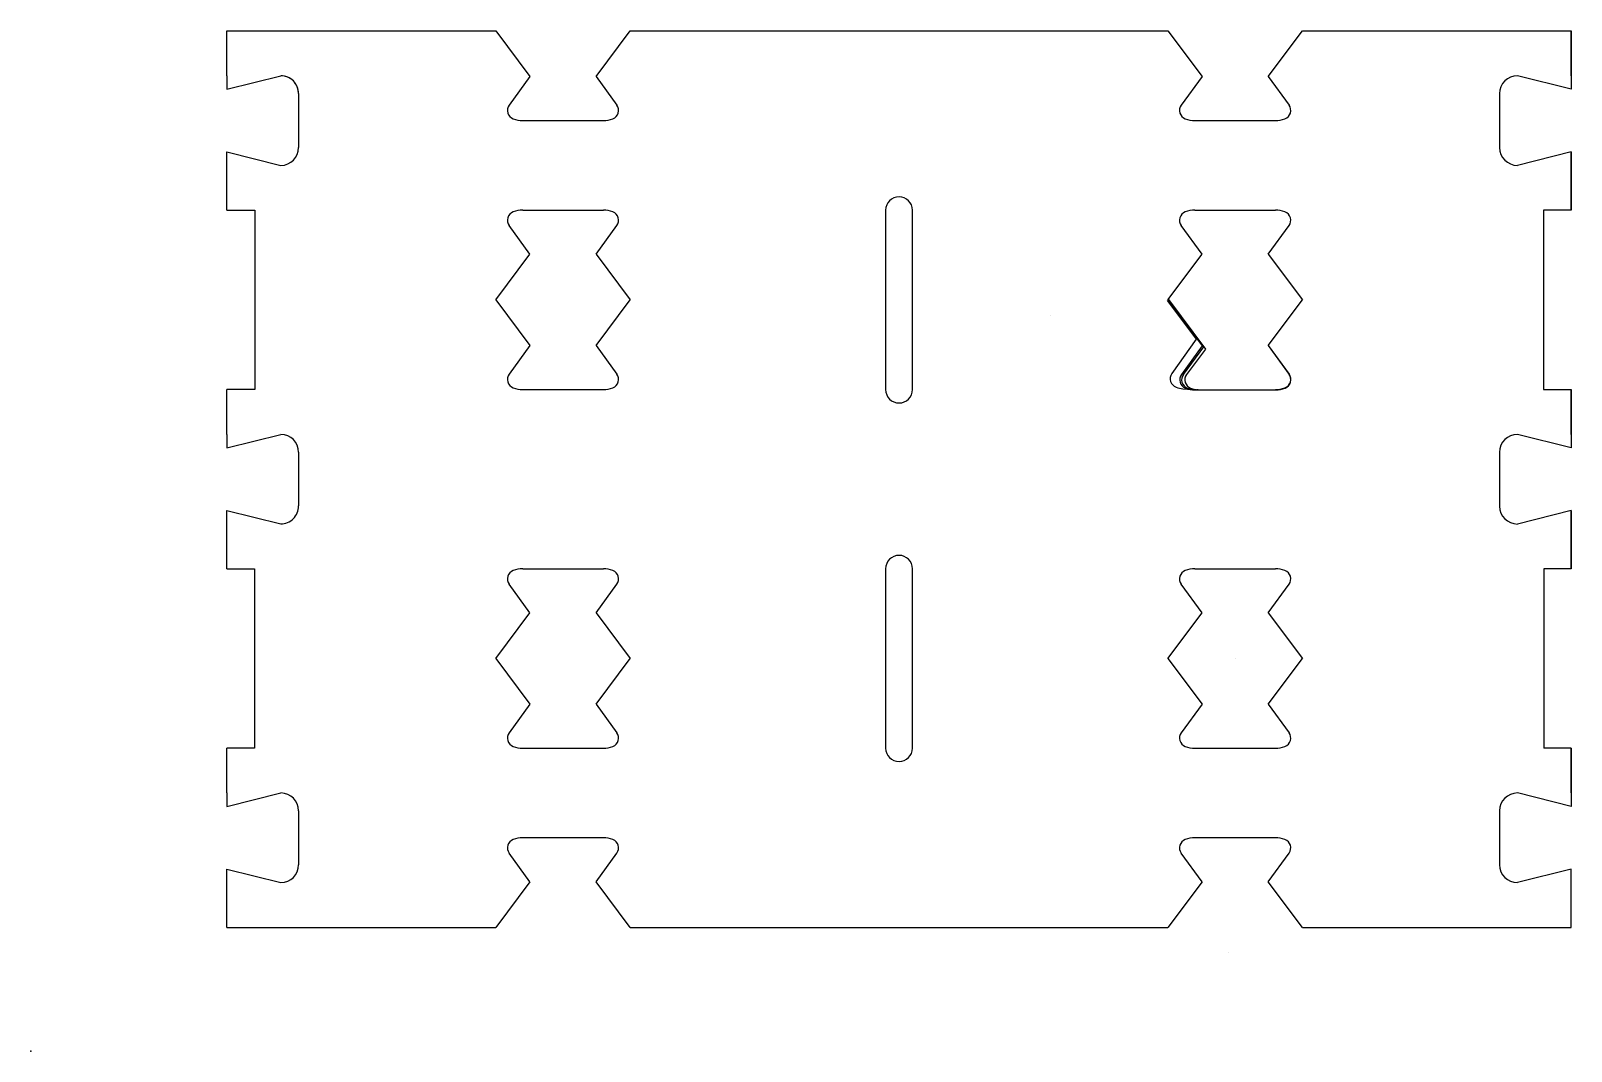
# Model space of a CAD drawing. Header units: centimetres. Extents: x 0 to 17.2, y 0 to 11.4.
import ezdxf

# ---------------------------------------------------------------- set-up
doc = ezdxf.new("R2010")
doc.units = ezdxf.units.CM
doc.header["$MEASUREMENT"] = 0
doc.layers.add('1 F v4_Sketch1', color=7, linetype='Continuous')

msp = doc.modelspace()

# ---------------------------------------------------------------- linework, layer by layer
at = {"layer": '1 F v4_Sketch1'}
for p, q in [((2.189, 10.88), (2.189, 11.381)), ((2.189, 11.381), (5.189, 11.381)), ((5.189, 11.381), (5.57, 10.873)), ((6.308, 10.873), (6.689, 11.381)), ((6.689, 11.381), (12.689, 11.381)), ((12.689, 11.381), (13.07, 10.873)), ((13.808, 10.873), (14.189, 11.381)), ((14.189, 11.381), (17.189, 11.381)), ((17.189, 11.381), (17.189, 10.73)), ((17.189, 10.88), (17.189, 11.38)), ((2.189, 10.73), (2.789, 10.88)), ((2.189, 10.88), (2.189, 10.73)), ((2.189, 10.73), (2.789, 10.88)), ((2.189, 10.88), (2.189, 10.73)), ((2.189, 10.73), (2.789, 10.88)), ((2.189, 10.73), (2.789, 10.88)), ((5.57, 10.873), (5.337, 10.552)), ((6.308, 10.873), (6.541, 10.552)), ((13.07, 10.873), (12.837, 10.552)), ((13.808, 10.873), (14.041, 10.552)), ((17.189, 10.73), (16.589, 10.88)), ((17.189, 10.73), (16.589, 10.88)), ((17.189, 10.88), (17.189, 10.73)), ((2.989, 10.68), (2.989, 10.08)), ((2.989, 10.68), (2.989, 10.08)), ((2.989, 10.68), (2.989, 10.08)), ((2.989, 10.68), (2.989, 10.08)), ((16.389, 10.68), (16.389, 10.08)), ((16.389, 10.68), (16.389, 10.08)), ((5.489, 10.38), (6.389, 10.38)), ((5.939, 10.38), (5.939, 10.38)), ((5.939, 10.38), (5.939, 10.38)), ((5.939, 10.38), (5.939, 10.38)), ((12.989, 10.38), (13.889, 10.38)), ((13.439, 10.38), (13.439, 10.38)), ((13.439, 10.38), (13.439, 10.38)), ((13.439, 10.38), (13.439, 10.38)), ((2.189, 9.88), (2.189, 10.03)), ((2.189, 10.03), (2.789, 9.88)), ((2.189, 10.03), (2.789, 9.88)), ((2.189, 10.03), (2.789, 9.88)), ((2.189, 9.88), (2.189, 10.03)), ((2.189, 10.03), (2.789, 9.88)), ((17.189, 10.03), (16.589, 9.88)), ((17.189, 10.03), (16.589, 9.88)), ((17.189, 9.88), (17.189, 10.03)), ((17.189, 10.03), (17.189, 9.38)), ((2.189, 9.38), (2.189, 9.88)), ((17.189, 9.38), (17.189, 9.88)), ((2.189, 9.38), (2.499, 9.38)), ((2.499, 9.38), (2.499, 7.38)), ((5.489, 9.381), (6.389, 9.381)), ((5.489, 9.381), (6.389, 9.381)), ((5.939, 9.381), (5.939, 9.381)), ((5.939, 9.381), (5.939, 9.381)), ((5.939, 9.381), (5.939, 9.381)), ((5.939, 9.381), (5.939, 9.381)), ((5.939, 9.381), (5.939, 9.381)), ((5.939, 9.381), (5.939, 9.381)), ((9.539, 9.38), (9.539, 7.38)), ((9.839, 7.38), (9.839, 9.38)), ((12.989, 9.381), (13.889, 9.381)), ((12.989, 9.381), (13.889, 9.381)), ((12.989, 9.381), (13.889, 9.381)), ((12.989, 9.381), (13.889, 9.381)), ((13.439, 9.381), (13.439, 9.381)), ((13.439, 9.381), (13.439, 9.381)), ((13.439, 9.381), (13.439, 9.381)), ((13.439, 9.381), (13.439, 9.381)), ((13.439, 9.381), (13.439, 9.381)), ((13.439, 9.381), (13.439, 9.381)), ((13.439, 9.381), (13.439, 9.381)), ((13.439, 9.381), (13.439, 9.381)), ((13.439, 9.381), (13.439, 9.381)), ((13.439, 9.381), (13.439, 9.381)), ((13.439, 9.381), (13.439, 9.381)), ((13.439, 9.381), (13.439, 9.381)), ((17.189, 9.38), (16.88, 9.38)), ((16.88, 9.38), (16.88, 7.38)), ((5.57, 8.889), (5.337, 9.209)), ((5.57, 8.889), (5.337, 9.209)), ((6.308, 8.889), (6.541, 9.209)), ((6.308, 8.889), (6.541, 9.209)), ((13.07, 8.889), (12.837, 9.209)), ((13.07, 8.889), (12.837, 9.209)), ((13.07, 8.889), (12.837, 9.209)), ((13.07, 8.889), (12.837, 9.209)), ((13.808, 8.889), (14.041, 9.209)), ((13.808, 8.889), (14.041, 9.209)), ((13.808, 8.889), (14.041, 9.209)), ((13.808, 8.889), (14.041, 9.209)), ((5.189, 8.38), (5.57, 8.889)), ((5.189, 8.38), (5.57, 8.889)), ((6.308, 8.889), (6.689, 8.38)), ((6.308, 8.889), (6.689, 8.38)), ((12.689, 8.381), (13.07, 8.889)), ((12.689, 8.381), (13.07, 8.889)), ((12.689, 8.381), (13.07, 8.889)), ((12.689, 8.381), (13.07, 8.889)), ((13.808, 8.889), (14.189, 8.381)), ((13.808, 8.889), (14.189, 8.381)), ((13.808, 8.889), (14.189, 8.381)), ((13.808, 8.889), (14.189, 8.381)), ((5.189, 8.38), (5.57, 7.872)), ((5.189, 8.38), (5.57, 7.872)), ((6.308, 7.872), (6.689, 8.38)), ((6.308, 7.872), (6.689, 8.38)), ((12.679, 8.373), (13.003, 7.943)), ((12.689, 8.381), (13.073, 7.869)), ((12.691, 8.382), (13.086, 7.856)), ((12.695, 8.385), (13.108, 7.832)), ((13.808, 7.872), (14.189, 8.381)), ((13.808, 7.872), (14.189, 8.381)), ((13.808, 7.872), (14.189, 8.381)), ((13.808, 7.872), (14.189, 8.381)), ((11.374, 8.209), (11.374, 8.209)), ((13.003, 7.943), (12.732, 7.557)), ((5.57, 7.872), (5.337, 7.552)), ((5.57, 7.872), (5.337, 7.552)), ((6.308, 7.872), (6.541, 7.552)), ((6.308, 7.872), (6.541, 7.552)), ((13.073, 7.869), (12.839, 7.548)), ((13.086, 7.856), (12.861, 7.549)), ((13.108, 7.832), (12.897, 7.548)), ((13.808, 7.872), (14.043, 7.548)), ((13.808, 7.872), (14.041, 7.552)), ((13.808, 7.872), (14.041, 7.552)), ((13.808, 7.872), (14.041, 7.552)), ((2.189, 6.88), (2.189, 7.38)), ((2.499, 7.38), (2.189, 7.38)), ((5.489, 7.38), (6.389, 7.38)), ((12.857, 7.389), (13.013, 7.377)), ((12.991, 7.377), (13.013, 7.377)), ((13.008, 7.377), (13.891, 7.377)), ((13.008, 7.377), (13.013, 7.377)), ((13.026, 7.376), (13.013, 7.377)), ((16.88, 7.38), (17.189, 7.38)), ((17.189, 7.38), (17.189, 6.73)), ((17.189, 6.88), (17.189, 7.38)), ((2.189, 6.88), (2.189, 6.73)), ((2.189, 6.73), (2.789, 6.88)), ((17.189, 6.73), (16.589, 6.88)), ((17.189, 6.88), (17.189, 6.73)), ((2.989, 6.68), (2.989, 6.081)), ((16.389, 6.68), (16.389, 6.08)), ((2.189, 5.88), (2.189, 6.03)), ((2.189, 6.03), (2.789, 5.881)), ((17.189, 6.03), (16.589, 5.88)), ((17.189, 6.03), (17.189, 5.38)), ((17.189, 5.88), (17.189, 6.03)), ((2.189, 5.38), (2.189, 5.88)), ((17.189, 5.38), (17.189, 5.88)), ((2.189, 5.38), (2.498, 5.38)), ((2.498, 5.38), (2.498, 3.38)), ((5.489, 5.381), (6.389, 5.381)), ((5.489, 5.381), (6.389, 5.381)), ((5.489, 5.381), (6.389, 5.381)), ((5.489, 5.381), (6.389, 5.381)), ((5.939, 5.381), (5.939, 5.381)), ((5.939, 5.381), (5.939, 5.381)), ((5.939, 5.381), (5.939, 5.381)), ((5.939, 5.381), (5.939, 5.381)), ((5.939, 5.381), (5.939, 5.381)), ((5.939, 5.381), (5.939, 5.381)), ((5.939, 5.381), (5.939, 5.381)), ((5.939, 5.381), (5.939, 5.381)), ((5.939, 5.381), (5.939, 5.381)), ((5.939, 5.381), (5.939, 5.381)), ((5.939, 5.381), (5.939, 5.381)), ((5.939, 5.381), (5.939, 5.381)), ((9.539, 5.38), (9.539, 3.38)), ((9.839, 3.38), (9.839, 5.38)), ((12.989, 5.381), (13.889, 5.381)), ((12.989, 5.381), (13.889, 5.381)), ((12.989, 5.381), (13.889, 5.381)), ((12.989, 5.381), (13.889, 5.381)), ((13.439, 5.381), (13.439, 5.381)), ((13.439, 5.381), (13.439, 5.381)), ((13.439, 5.381), (13.439, 5.381)), ((13.439, 5.381), (13.439, 5.381)), ((13.439, 5.381), (13.439, 5.381)), ((13.439, 5.381), (13.439, 5.381)), ((13.439, 5.381), (13.439, 5.381)), ((13.439, 5.381), (13.439, 5.381)), ((13.439, 5.381), (13.439, 5.381)), ((13.439, 5.381), (13.439, 5.381)), ((13.439, 5.381), (13.439, 5.381)), ((13.439, 5.381), (13.439, 5.381)), ((16.882, 5.38), (16.882, 3.38)), ((17.189, 5.38), (16.882, 5.38)), ((5.57, 4.889), (5.337, 5.209)), ((5.57, 4.889), (5.337, 5.209)), ((5.57, 4.889), (5.337, 5.209)), ((5.57, 4.889), (5.337, 5.209)), ((6.308, 4.889), (6.541, 5.209)), ((6.308, 4.889), (6.541, 5.209)), ((6.308, 4.889), (6.541, 5.209)), ((6.308, 4.889), (6.541, 5.209)), ((13.07, 4.889), (12.837, 5.209)), ((13.07, 4.889), (12.837, 5.209)), ((13.07, 4.889), (12.837, 5.209)), ((13.07, 4.889), (12.837, 5.209)), ((13.808, 4.889), (14.041, 5.209)), ((13.808, 4.889), (14.041, 5.209)), ((13.808, 4.889), (14.041, 5.209)), ((13.808, 4.889), (14.041, 5.209)), ((5.189, 4.38), (5.57, 4.889)), ((5.189, 4.38), (5.57, 4.889)), ((5.189, 4.38), (5.57, 4.889)), ((5.189, 4.38), (5.57, 4.889)), ((6.308, 4.889), (6.689, 4.38)), ((6.308, 4.889), (6.689, 4.38)), ((6.308, 4.889), (6.689, 4.38)), ((6.308, 4.889), (6.689, 4.38)), ((12.689, 4.381), (13.07, 4.889)), ((12.689, 4.381), (13.07, 4.889)), ((12.689, 4.381), (13.07, 4.889)), ((12.689, 4.381), (13.07, 4.889)), ((13.808, 4.889), (14.189, 4.381)), ((13.808, 4.889), (14.189, 4.381)), ((13.808, 4.889), (14.189, 4.381)), ((13.808, 4.889), (14.189, 4.381)), ((5.189, 4.38), (5.57, 3.872)), ((5.189, 4.38), (5.57, 3.872)), ((5.189, 4.38), (5.57, 3.872)), ((5.189, 4.38), (5.57, 3.872)), ((6.308, 3.872), (6.689, 4.38)), ((6.308, 3.872), (6.689, 4.38)), ((6.308, 3.872), (6.689, 4.38)), ((6.308, 3.872), (6.689, 4.38)), ((12.689, 4.381), (13.07, 3.872)), ((12.689, 4.381), (13.07, 3.872)), ((12.689, 4.381), (13.07, 3.872)), ((12.689, 4.381), (13.07, 3.872)), ((13.439, 4.381), (13.439, 4.381)), ((13.808, 3.872), (14.189, 4.381)), ((13.808, 3.872), (14.189, 4.381)), ((13.808, 3.872), (14.189, 4.381)), ((13.808, 3.872), (14.189, 4.381)), ((5.57, 3.872), (5.337, 3.551)), ((5.57, 3.872), (5.337, 3.551)), ((5.57, 3.872), (5.337, 3.551)), ((5.57, 3.872), (5.337, 3.551)), ((6.308, 3.872), (6.541, 3.551)), ((13.07, 3.872), (12.837, 3.552)), ((13.07, 3.872), (12.837, 3.552)), ((13.07, 3.872), (12.837, 3.552)), ((13.07, 3.872), (12.837, 3.552)), ((13.808, 3.872), (14.041, 3.552)), ((13.808, 3.872), (14.041, 3.552)), ((13.808, 3.872), (14.041, 3.552)), ((13.808, 3.872), (14.041, 3.552)), ((2.498, 3.38), (2.189, 3.38)), ((2.189, 2.88), (2.189, 3.38)), ((5.489, 3.38), (6.389, 3.38)), ((12.989, 3.38), (13.889, 3.38)), ((17.189, 3.38), (16.882, 3.38)), ((17.189, 3.38), (17.189, 2.73)), ((17.189, 2.88), (17.189, 3.38)), ((2.189, 2.73), (2.789, 2.88)), ((2.189, 2.88), (2.189, 2.73)), ((17.189, 2.73), (16.589, 2.88)), ((17.189, 2.88), (17.189, 2.73)), ((2.989, 2.68), (2.989, 2.08)), ((16.389, 2.68), (16.389, 2.08)), ((6.389, 2.381), (5.489, 2.381)), ((5.939, 2.381), (5.939, 2.381)), ((5.939, 2.381), (5.939, 2.381)), ((5.939, 2.381), (5.939, 2.381)), ((5.939, 2.381), (5.939, 2.381)), ((13.889, 2.381), (12.989, 2.381)), ((13.439, 2.381), (13.439, 2.381)), ((13.439, 2.381), (13.439, 2.381)), ((13.439, 2.381), (13.439, 2.381)), ((13.439, 2.381), (13.439, 2.381)), ((5.57, 1.889), (5.337, 2.21)), ((6.308, 1.889), (6.541, 2.21)), ((13.07, 1.889), (12.837, 2.209)), ((13.808, 1.889), (14.041, 2.209)), ((2.189, 1.88), (2.189, 2.03)), ((2.189, 2.03), (2.789, 1.88)), ((17.189, 2.03), (16.589, 1.88)), ((17.189, 1.88), (17.189, 2.03)), ((2.189, 1.381), (2.189, 1.88)), ((5.57, 1.889), (5.189, 1.381)), ((6.689, 1.381), (6.308, 1.889)), ((13.07, 1.889), (12.689, 1.38)), ((14.189, 1.38), (13.808, 1.889)), ((17.189, 1.38), (17.189, 1.88)), ((2.189, 1.381), (5.189, 1.381)), ((6.689, 1.381), (12.689, 1.38)), ((14.189, 1.38), (17.189, 1.38)), ((13.363, 1.101), (13.363, 1.101))]:
    msp.add_line(p, q, dxfattribs=at)
for centre, radius, start, end in [((2.789, 10.68), 0.2, 360, 90), ((2.789, 10.68), 0.2, 359.9999, 90), ((2.789, 10.68), 0.2, 360, 90), ((2.789, 10.68), 0.2, 360, 90), ((16.589, 10.68), 0.2, 90, 180), ((16.589, 10.68), 0.2, 90, 180), ((5.418, 10.493), 0.1, 144.0257, 249.3739), ((6.46, 10.493), 0.1, 290.6255, 35.9754), ((12.918, 10.493), 0.1, 144.0257, 249.3739), ((13.96, 10.493), 0.1, 290.6255, 35.9754), ((5.489, 10.68), 0.3, 249.3739, 270), ((6.389, 10.68), 0.3, 270, 290.6255), ((12.989, 10.68), 0.3, 249.3739, 270), ((13.889, 10.68), 0.3, 270, 290.6255), ((2.789, 10.08), 0.2, 270, 359.9999), ((2.789, 10.08), 0.2, 270, 360), ((2.789, 10.08), 0.2, 270, 360), ((2.789, 10.08), 0.2, 270, 360), ((16.589, 10.08), 0.2, 180, 270), ((16.589, 10.08), 0.2, 180, 270), ((9.689, 9.38), 0.15, 0, 180), ((5.418, 9.268), 0.1, 110.6261, 215.9743), ((5.418, 9.268), 0.1, 110.6261, 215.9743), ((5.489, 9.081), 0.3, 90, 110.6261), ((5.489, 9.081), 0.3, 90, 110.6261), ((6.389, 9.081), 0.3, 69.3745, 90), ((6.389, 9.081), 0.3, 69.3745, 90), ((6.46, 9.268), 0.1, 324.0246, 69.3745), ((6.46, 9.268), 0.1, 324.0246, 69.3745), ((12.918, 9.268), 0.1, 110.6261, 215.9743), ((12.918, 9.268), 0.1, 110.6261, 215.9743), ((12.918, 9.268), 0.1, 110.6261, 215.9743), ((12.918, 9.268), 0.1, 110.6261, 215.9743), ((12.989, 9.081), 0.3, 90, 110.6261), ((12.989, 9.081), 0.3, 90, 110.6261), ((12.989, 9.081), 0.3, 90, 110.6261), ((12.989, 9.081), 0.3, 90, 110.6261), ((13.889, 9.081), 0.3, 69.3745, 90), ((13.889, 9.081), 0.3, 69.3745, 90), ((13.889, 9.081), 0.3, 69.3745, 90), ((13.889, 9.081), 0.3, 69.3745, 90), ((13.96, 9.268), 0.1, 324.0246, 69.3745), ((13.96, 9.268), 0.1, 324.0246, 69.3745), ((13.96, 9.268), 0.1, 324.0246, 69.3745), ((13.96, 9.268), 0.1, 324.0246, 69.3745), ((5.418, 7.493), 0.1, 144.0257, 249.3739), ((5.418, 7.493), 0.1, 144.0257, 249.3739), ((5.489, 7.68), 0.3, 249.3739, 270), ((5.489, 7.68), 0.3, 249.3739, 270), ((6.389, 7.68), 0.3, 270, 290.6255), ((6.389, 7.68), 0.3, 270, 290.6255), ((6.46, 7.493), 0.1, 290.6255, 35.9754), ((6.46, 7.493), 0.1, 290.6255, 35.9754), ((12.814, 7.5), 0.1, 144.8552, 250.3374), ((12.881, 7.688), 0.3, 250.3374, 265.4576), ((12.92, 7.49), 0.1, 143.9929, 249.338), ((12.942, 7.49), 0.1, 143.8298, 249.1462), ((12.978, 7.488), 0.1, 143.5529, 248.8217), ((12.991, 7.677), 0.3, 249.338, 269.962), ((13.013, 7.677), 0.3, 249.1462, 269.8547), ((13.05, 7.675), 0.3, 248.8217, 265.4576), ((13.889, 7.68), 0.3, 270, 290.6255), ((13.889, 7.68), 0.3, 269.9999, 290.6256), ((13.889, 7.68), 0.3, 270, 290.6255), ((13.891, 7.677), 0.3, 269.9826, 290.5956), ((13.96, 7.493), 0.1, 290.6256, 35.9754), ((13.96, 7.493), 0.1, 290.6255, 35.9754), ((13.96, 7.493), 0.1, 290.6255, 35.9754), ((13.962, 7.49), 0.1, 290.5956, 35.9445), ((9.689, 7.38), 0.15, 180, 0), ((2.789, 6.68), 0.2, 0.0045, 89.9975), ((16.589, 6.68), 0.2, 90, 180), ((2.789, 6.081), 0.2, 269.9973, 0.0045), ((16.589, 6.08), 0.2, 180, 270), ((9.689, 5.38), 0.15, 0, 180), ((5.418, 5.268), 0.1, 110.6261, 215.9743), ((5.418, 5.268), 0.1, 110.6261, 215.9743), ((5.418, 5.268), 0.1, 110.6261, 215.9743), ((5.418, 5.268), 0.1, 110.6261, 215.9743), ((5.489, 5.081), 0.3, 90, 110.6261), ((5.489, 5.081), 0.3, 90, 110.6261), ((5.489, 5.081), 0.3, 90, 110.6261), ((5.489, 5.081), 0.3, 90, 110.6261), ((6.389, 5.081), 0.3, 69.3745, 90), ((6.389, 5.081), 0.3, 69.3745, 90), ((6.389, 5.081), 0.3, 69.3745, 90), ((6.389, 5.081), 0.3, 69.3745, 90), ((6.46, 5.268), 0.1, 324.0246, 69.3745), ((6.46, 5.268), 0.1, 324.0246, 69.3745), ((6.46, 5.268), 0.1, 324.0246, 69.3745), ((6.46, 5.268), 0.1, 324.0246, 69.3745), ((12.918, 5.268), 0.1, 110.6261, 215.9743), ((12.918, 5.268), 0.1, 110.6261, 215.9743), ((12.918, 5.268), 0.1, 110.6261, 215.9743), ((12.918, 5.268), 0.1, 110.6261, 215.9743), ((12.989, 5.081), 0.3, 90, 110.6261), ((12.989, 5.081), 0.3, 90, 110.6261), ((12.989, 5.081), 0.3, 90, 110.6261), ((12.989, 5.081), 0.3, 90, 110.6261), ((13.889, 5.081), 0.3, 69.3745, 90), ((13.889, 5.081), 0.3, 69.3745, 90), ((13.889, 5.081), 0.3, 69.3745, 90), ((13.889, 5.081), 0.3, 69.3745, 90), ((13.96, 5.268), 0.1, 324.0246, 69.3745), ((13.96, 5.268), 0.1, 324.0246, 69.3745), ((13.96, 5.268), 0.1, 324.0246, 69.3745), ((13.96, 5.268), 0.1, 324.0246, 69.3745), ((5.418, 3.493), 0.1, 144.0257, 249.3739), ((5.418, 3.493), 0.1, 144.0257, 249.3739), ((5.418, 3.493), 0.1, 144.0257, 249.3739), ((5.418, 3.493), 0.1, 144.0257, 249.3739), ((6.46, 3.493), 0.1, 290.6255, 35.9754), ((6.46, 3.493), 0.1, 290.6255, 35.9754), ((6.46, 3.493), 0.1, 290.6255, 35.9754), ((6.46, 3.493), 0.1, 290.6255, 35.9754), ((12.918, 3.493), 0.1, 144.0257, 249.3739), ((12.918, 3.493), 0.1, 144.0257, 249.3739), ((12.918, 3.493), 0.1, 144.0257, 249.3739), ((12.918, 3.493), 0.1, 144.0257, 249.3739), ((13.96, 3.493), 0.1, 290.6255, 35.9754), ((13.96, 3.493), 0.1, 290.6255, 35.9754), ((13.96, 3.493), 0.1, 290.6255, 35.9754), ((13.96, 3.493), 0.1, 290.6255, 35.9754), ((5.489, 3.68), 0.3, 249.3739, 270), ((5.489, 3.68), 0.3, 249.3739, 270), ((5.489, 3.68), 0.3, 249.3739, 270), ((5.489, 3.68), 0.3, 249.3739, 270), ((6.389, 3.68), 0.3, 270, 290.6255), ((6.389, 3.68), 0.3, 270, 290.6255), ((6.389, 3.68), 0.3, 270, 290.6255), ((6.389, 3.68), 0.3, 270, 290.6255), ((9.689, 3.38), 0.15, 180, 0), ((12.989, 3.68), 0.3, 249.3739, 270), ((12.989, 3.68), 0.3, 249.3739, 270), ((12.989, 3.68), 0.3, 249.3739, 270), ((12.989, 3.68), 0.3, 249.3739, 270), ((13.889, 3.68), 0.3, 270, 290.6255), ((13.889, 3.68), 0.3, 270, 290.6255), ((13.889, 3.68), 0.3, 270, 290.6255), ((13.889, 3.68), 0.3, 270, 290.6255), ((2.789, 2.68), 0.2, 360, 90), ((16.589, 2.68), 0.2, 90, 180), ((5.418, 2.268), 0.1, 110.6255, 215.9754), ((5.489, 2.081), 0.3, 90, 110.6255), ((6.389, 2.081), 0.3, 69.3739, 90), ((6.46, 2.268), 0.1, 324.0257, 69.3739), ((12.918, 2.268), 0.1, 110.6255, 215.9754), ((12.989, 2.081), 0.3, 90, 110.6255), ((13.889, 2.081), 0.3, 69.3739, 90), ((13.96, 2.268), 0.1, 324.0257, 69.3739), ((2.789, 2.08), 0.2, 270, 360), ((16.589, 2.08), 0.2, 180, 270)]:
    msp.add_arc(centre, radius, start, end, dxfattribs=at)
msp.add_point((0, 0), dxfattribs=at)

doc.saveas('drawing.dxf')
